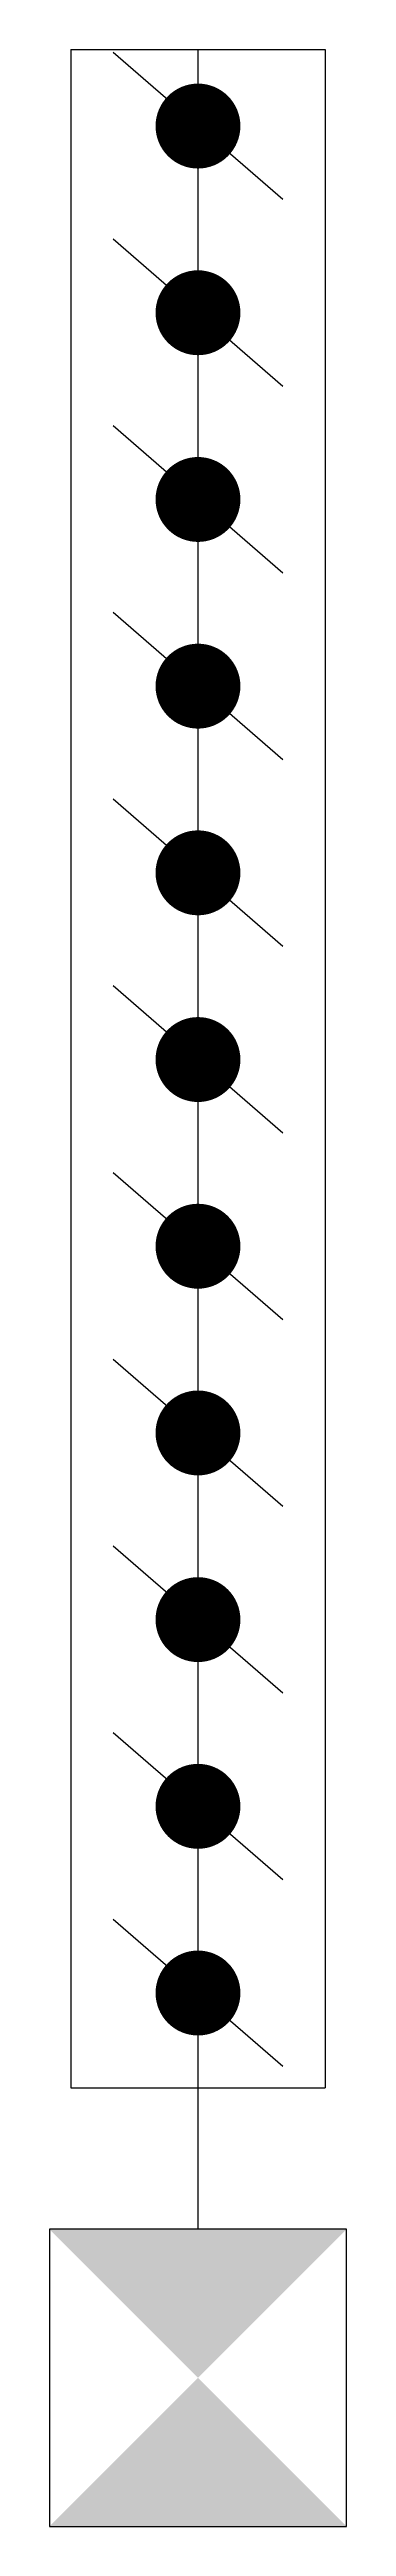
# Model space of a CAD drawing. Extents: x 462150 to 608263, y 35809 to 85242.
# Drawn here: x 514772 to 514859, y 67450 to 68179 of the extents above; entities that cross this region are included whole.
import ezdxf

# ---------------------------------------------------------------- set-up
doc = ezdxf.new("R2010")
doc.units = 0
doc.header["$LTSCALE"] = 500
doc.header["$MEASUREMENT"] = 0
doc.layers.add('AC-DAMPER', color=2, linetype='Continuous')
doc.layers.add('AC.VD.', color=41, linetype='Continuous')
doc.styles.add('ROMAND', font='sanss___.ttf', dxfattribs={"height": 0.3})
doc.styles.add('ROMANS', font='romans.shx', dxfattribs={"width": 0.8, "height": 100})

# ---------------------------------------------------------------- blocks, each defined once
blk = doc.blocks.new('MD-600')
at = {"layer": 'AC-DAMPER'}
for p, q in [((129.09, 43.75), (41.59, 43.75)), ((41.59, 43.75), (41.59, -43.75)), ((129.09, -43.75), (129.09, 43.75)), ((-600, -37.5), (-600, 37.5)), ((-600, 37.5), (0, 37.5)), ((0, -37.5), (0, 37.5)), ((-555.82, 25), (-599.13, -25)), ((-500.86, 25), (-544.17, -25)), ((-445.91, 25), (-489.22, -25)), ((-390.95, 25), (-434.27, -25)), ((-336, 25), (-379.31, -25)), ((-281.05, 25), (-324.36, -25)), ((-226.09, 25), (-269.4, -25)), ((-171.14, 25), (-214.45, -25)), ((-116.18, 25), (-159.49, -25)), ((-61.23, 25), (-104.54, -25)), ((-6.27, 25), (-49.59, -25)), ((-600, 0), (41.59, 0)), ((-600, -37.5), (0, -37.5)), ((41.59, -43.75), (129.09, -43.75))]:
    blk.add_line(p, q, dxfattribs=at)
at = {"layer": 'AC-DAMPER', "const_width": 12.5}
for points in [[(-577.47, 6.25, -1), (-577.47, -6.25, -1)], [(-522.52, 6.25, -1), (-522.52, -6.25, -1)], [(-467.56, 6.25, -1), (-467.56, -6.25, -1)], [(-412.61, 6.25, -1), (-412.61, -6.25, -1)], [(-357.66, 6.25, -1), (-357.66, -6.25, -1)], [(-302.7, 6.25, -1), (-302.7, -6.25, -1)], [(-247.75, 6.25, -1), (-247.75, -6.25, -1)], [(-192.79, 6.25, -1), (-192.79, -6.25, -1)], [(-137.84, 6.25, -1), (-137.84, -6.25, -1)], [(-82.88, 6.25, -1), (-82.88, -6.25, -1)], [(-27.93, 6.25, -1), (-27.93, -6.25, -1)]]:
    blk.add_lwpolyline(points, format="xyb", close=True, dxfattribs=at)
at = {"layer": 'AC-DAMPER'}
blk.add_solid([(41.59, -43.75), (41.59, 43.75), (129.09, 43.75), (129.09, -43.75)], dxfattribs=at)
at = {"layer": 'AC-DAMPER', "text_generation_flag": 4, "width": 1}
for style, p in [('ROMANS', (41.59, 43.75)), ('ROMANS', (41.59, 0.48)), ('ROMAND', (41.59, -43.75))]:
    blk.add_text('a', height=0.005, rotation=90, dxfattribs=dict(at, style=style)).set_placement(p)

msp = doc.modelspace()

# ---------------------------------------------------------------- block references
at = {"layer": 'AC.VD.', "rotation": 270}
msp.add_blockref('MD-600', (514815.37, 67579.15), dxfattribs=at)

doc.saveas('drawing.dxf')
